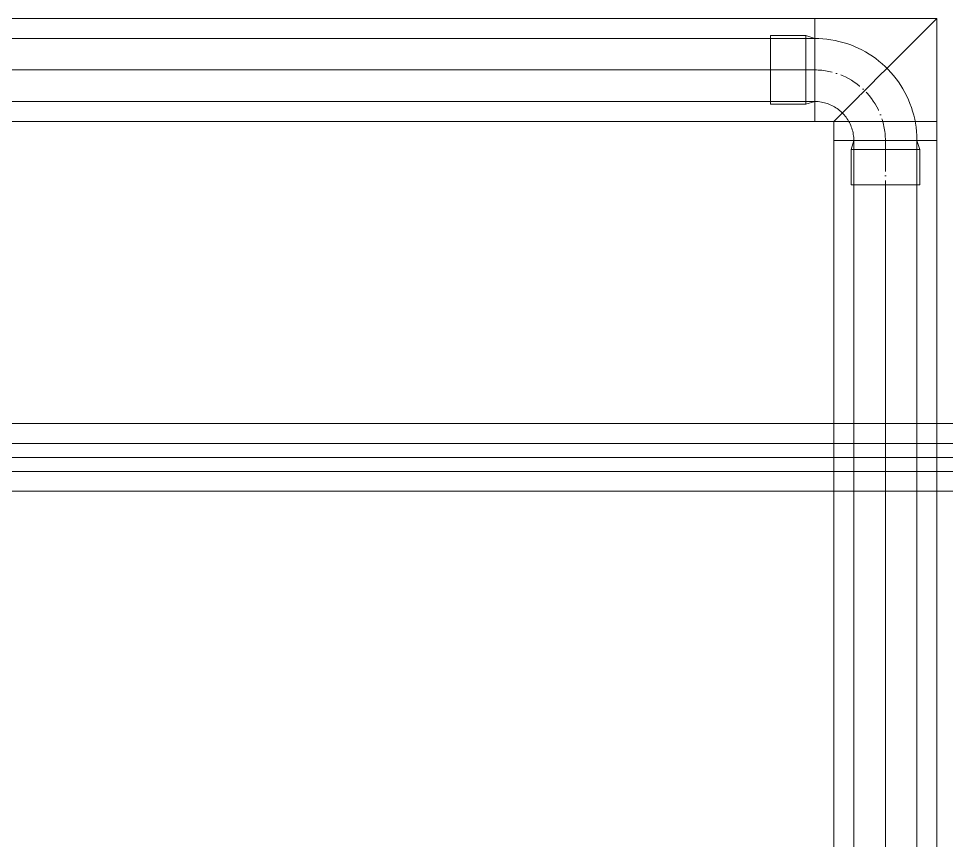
# Model space of a CAD drawing. Header units: millimetres. Extents: x -88595 to 880822, y -1054509 to -148035.
# Drawn here: x 421980.3 to 422400.3, y -243053.1 to -242680.9 of the extents above; entities that cross this region are included whole.
import ezdxf

# ---------------------------------------------------------------- set-up
doc = ezdxf.new("R2010")
doc.units = ezdxf.units.MM
doc.linetypes.add('$7$ADSK_Осевая', pattern=[14, 10, -2, 0, -2])
doc.linetypes.add('$8$ADSK_Осевая', pattern=[14, 10, -2, 0, -2])
for name, color, linetype, lineweight in [('Изоляция', 7, 'Continuous', 18), ('Трубопровод', 7, 'Continuous', 18), ('Трубопроводы', 7, 'Continuous', 18)]:
    doc.layers.add(name, color=color, linetype=linetype, lineweight=lineweight)

# ---------------------------------------------------------------- blocks, each defined once
blk = doc.blocks.new('$0$ADSK_МедьПайка_Отвод - Отвод медный под пайку двухраструбный-V55-В_Координация_3 этаж ОВ3')
at = {"layer": 'Трубопроводы', "color": 134, "true_color": 0x00a6a6}
for p, q in [((15.55, 52), (-15.56, 52)), ((15.55, 52), (-15.56, 52)), ((-15.56, 52), (-15.56, 36)), ((-14.29, 52), (14.28, 52)), ((-14.29, 52), (14.28, 52)), ((-14.29, 52), (-14.29, 36)), ((14.28, 36), (14.28, 52)), ((15.55, 36), (15.55, 52)), ((-15.56, 36), (15.55, 36)), ((-15.56, 36), (15.55, 36)), ((-15.56, 36), (-14.29, 32)), ((-14.29, 36), (-14.29, 32)), ((14.28, 32), (15.55, 36)), ((14.28, 32), (14.28, 36)), ((14.28, 32), (-14.29, 32)), ((14.28, 32), (-14.29, 32)), ((14.28, 32), (-14.29, 32)), ((14.28, 32), (-14.29, 32)), ((-36, 15.55), (-52, 15.55)), ((-52, 15.55), (-52, -15.56)), ((-52, 15.55), (-52, -15.56)), ((-36, 14.28), (-52, 14.28)), ((-52, -14.29), (-52, 14.28)), ((-52, -14.29), (-52, 14.28)), ((-32, 14.28), (-36, 15.55)), ((-36, -15.56), (-36, 15.55)), ((-36, -15.56), (-36, 15.55)), ((-32, 14.28), (-36, 14.28)), ((-32, 14.28), (-32, -14.29)), ((-32, 14.28), (-32, -14.29)), ((-32, 14.28), (-32, -14.29)), ((-32, 14.28), (-32, -14.29)), ((-52, -14.29), (-36, -14.29)), ((-52, -15.56), (-36, -15.56)), ((-36, -15.56), (-32, -14.29)), ((-36, -14.29), (-32, -14.29))]:
    blk.add_line(p, q, dxfattribs=at)
at = {"layer": 'Трубопроводы', "color": 134, "true_color": 0x00a6a6, "flags": 128}
for points in [[(-32, -14.29), (-30.15, -14.25), (-28.3, -14.14), (-26.46, -13.95), (-24.63, -13.69), (-22.8, -13.36), (-21, -12.96), (-19.21, -12.48), (-17.44, -11.94), (-15.69, -11.32), (-13.98, -10.63), (-12.29, -9.88), (-10.63, -9.05), (-9, -8.17), (-7.41, -7.22), (-5.87, -6.2), (-4.36, -5.13), (-2.9, -3.99), (-1.48, -2.8), (-0.11, -1.55), (1.2, -0.25), (2.47, 1.11), (3.67, 2.51), (4.82, 3.96), (5.92, 5.45), (6.95, 6.99), (7.92, 8.57), (8.82, 10.18), (9.66, 11.83), (10.43, 13.52), (11.14, 15.23), (11.78, 16.97), (12.34, 18.73), (12.84, 20.51), (13.26, 22.32), (13.61, 24.13), (13.89, 25.96), (14.09, 27.8), (14.23, 29.65), (14.28, 31.5), (14.28, 32)], [(-14.29, 32), (-14.3, 31.29), (-14.34, 30.58), (-14.41, 29.88), (-14.51, 29.18), (-14.64, 28.48), (-14.79, 27.79), (-14.97, 27.1), (-15.18, 26.43), (-15.42, 25.76), (-15.68, 25.1), (-15.97, 24.45), (-16.29, 23.82), (-16.63, 23.2), (-16.99, 22.59), (-17.38, 22), (-17.79, 21.42), (-18.23, 20.86), (-18.68, 20.32), (-19.16, 19.8), (-19.66, 19.29), (-20.18, 18.81), (-20.71, 18.35), (-21.27, 17.91), (-21.84, 17.49), (-22.43, 17.09), (-23.03, 16.72), (-23.65, 16.38), (-24.28, 16.05), (-24.93, 15.76), (-25.58, 15.49), (-26.25, 15.25), (-26.92, 15.03), (-27.6, 14.84), (-28.29, 14.68), (-28.99, 14.54), (-29.69, 14.44), (-30.39, 14.36), (-31.1, 14.31), (-31.81, 14.29), (-32, 14.28)]]:
    blk.add_lwpolyline(points, dxfattribs=at)

msp = doc.modelspace()

# ---------------------------------------------------------------- linework, layer by layer
at = {"layer": 'Изоляция', "color": 134, "true_color": 0x00a6a6}
for p, q in [((422395.99, -242680.89), (421612.71, -242680.89)), ((422340.71, -242680.89), (422340.71, -242727.46)), ((422372.71, -242704.17), (422395.99, -242680.89)), ((422395.99, -242736.17), (422395.99, -242680.89)), ((421612.71, -242727.46), (422395.99, -242727.46)), ((422349.42, -242736.17), (422349.42, -242727.46)), ((422349.42, -243580.42), (422349.42, -242736.17)), ((422349.42, -242736.17), (422395.99, -242736.17)), ((422395.99, -242736.17), (422395.99, -243533.85))]:
    msp.add_line(p, q, dxfattribs=at)
at = {"layer": 'Изоляция', "color": 190, "true_color": 0x8000ff}
for p, q in [((422449.44, -242864.32), (421652.94, -242864.32)), ((421652.94, -242895.02), (422449.44, -242895.02))]:
    msp.add_line(p, q, dxfattribs=at)
at = {"layer": 'Изоляция', "color": 134, "true_color": 0x00a6a6}
msp.add_open_spline([(422372.71, -242704.17), (422370.63, -242706.2), (422367.64, -242709.25), (422363.77, -242713.11), (422361.48, -242715.39), (422359.77, -242717.12), (422358.11, -242718.77), (422356.57, -242720.3), (422355.2, -242721.69), (422353.9, -242722.98), (422352.48, -242724.4), (422351.14, -242725.75), (422349.82, -242727.06), (422349.43, -242727.46), (422349.42, -242727.46)], degree=3, knots=[0, 0, 0, 0, 0.166667, 0.25, 0.333333, 0.375, 0.416667, 0.5, 0.541667, 0.583333, 0.666667, 0.75, 0.833333, 1, 1, 1, 1], dxfattribs=at)
at = {"layer": 'Трубопровод', "color": 134, "linetype": 'Continuous', "true_color": 0x00a6a6}
for p, q in [((422340.71, -242689.89), (421644.71, -242689.89)), ((421644.71, -242718.46), (422340.71, -242718.46)), ((422358.42, -243525.14), (422358.42, -242756.17)), ((422386.99, -242756.17), (422386.99, -243525.14))]:
    msp.add_line(p, q, dxfattribs=at)
at = {"layer": 'Трубопровод', "color": 134, "true_color": 0x00a6a6}
for p, q in [((422340.71, -242704.17), (421644.71, -242704.17)), ((422340.71, -242704.17), (421644.71, -242704.17)), ((422372.71, -242756.17), (422372.71, -243525.14)), ((422372.71, -242756.17), (422372.71, -243525.14))]:
    msp.add_line(p, q, dxfattribs=at)
at = {"layer": 'Трубопровод', "color": 190, "linetype": 'Continuous', "true_color": 0x8000ff}
for p, q in [((422449.44, -242873.32), (421652.94, -242873.32)), ((421652.94, -242886.02), (422449.44, -242886.02))]:
    msp.add_line(p, q, dxfattribs=at)
at = {"layer": 'Трубопровод', "color": 190, "true_color": 0x8000ff}
msp.add_line((421652.94, -242879.67), (422449.44, -242879.67), dxfattribs=at)
msp.add_line((421652.94, -242879.67), (422449.44, -242879.67), dxfattribs=at)
at = {"layer": 'Трубопроводы', "color": 134, "linetype": '$7$ADSK_Осевая', "true_color": 0x00a6a6}
for p, q in [((422336.71, -242704.17), (422320.71, -242704.17)), ((422340.71, -242704.17), (422336.71, -242704.17)), ((422372.71, -242736.17), (422372.71, -242740.17)), ((422372.71, -242740.17), (422372.71, -242756.17))]:
    msp.add_line(p, q, dxfattribs=at)
at = {"layer": 'Трубопроводы', "color": 134, "linetype": '$8$ADSK_Осевая', "true_color": 0x00a6a6}
msp.add_arc((422340.71, -242736.17), 32, 0, 90, dxfattribs=at)

# ---------------------------------------------------------------- block references
at = {"layer": 'Трубопроводы', "color": 134, "true_color": 0x00a6a6, "xscale": -1, "rotation": 180}
msp.add_blockref('$0$ADSK_МедьПайка_Отвод - Отвод медный под пайку двухраструбный-V55-В_Координация_3 этаж ОВ3', (422372.71, -242704.17), dxfattribs=at)

doc.saveas('drawing.dxf')
